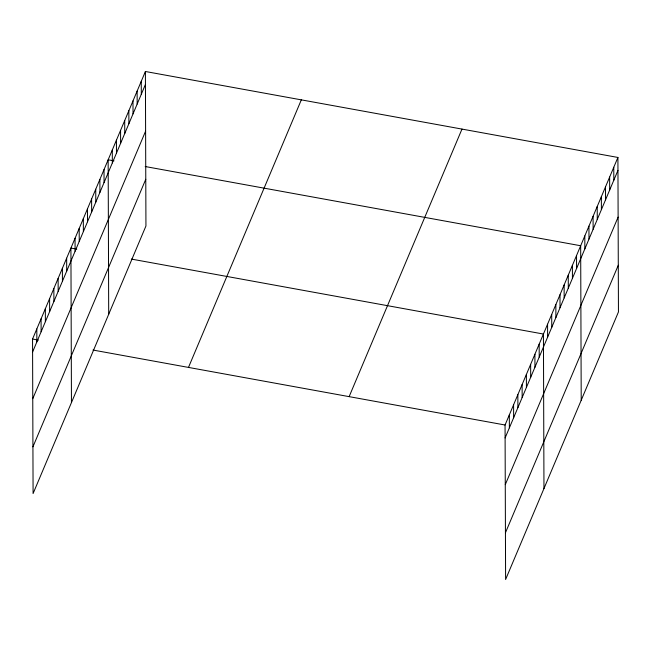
<?xml version="1.0" encoding="UTF-8"?>
<svg xmlns="http://www.w3.org/2000/svg" width="651" height="651" viewBox="0 0 651 651"><rect width="100%" height="100%" fill="white"/><g stroke="black" fill="none" stroke-linecap="round" stroke-linejoin="round"><path stroke-width="0.98" d="M145.401 71.496L145.938 225.995L33.087 493.548L32.55 339.049L145.401 71.496L617.913 157.452L618.45 311.951L505.599 579.504L505.062 425.005L617.913 157.452M32.599 351.988L145.442 84.435M32.762 398.705L145.604 131.152M32.924 446.838L145.775 179.277M188.481 367.416L301.323 99.863M349.131 396.646L461.982 129.085M505.111 437.944L617.954 170.391M505.274 484.661L618.116 217.1M505.436 532.787L618.287 265.234M114.006 160.854L108.156 159.788L108.701 314.287M145.189 166.526L580.668 245.744L581.213 400.243M76.769 249.146L70.918 248.08L71.455 402.578M131.339 259.074L543.43 334.036L543.967 488.535M32.55 339.049L38.401 340.115M92.971 350.043L505.062 425.005M613.771 167.258L613.82 180.197M609.637 177.072L609.678 190.011M605.495 186.886L605.544 199.824M601.361 196.692L601.402 209.63M597.219 206.505L597.268 219.444M593.085 216.311L593.126 229.25M588.943 226.125L588.992 239.063M584.81 235.931L584.85 248.869M576.534 255.558L576.574 268.497M572.392 265.364L572.441 278.303M568.258 275.178L568.307 288.116M564.124 284.983L564.165 297.922M559.982 294.797L560.031 307.736M555.848 304.603L555.889 317.542M551.706 314.417L551.755 327.355M547.572 324.231L547.613 337.169M539.166 344.143L539.215 357.082M534.902 354.25L534.951 367.188M530.638 364.365L530.687 377.303M526.382 374.471L526.423 387.41M522.118 384.578L522.159 397.517M517.854 394.685L517.895 407.624M513.59 404.792L513.631 417.73M509.326 414.899L509.375 427.837M141.259 81.31L141.308 94.249M137.125 91.116L137.166 104.054M132.983 100.929L133.032 113.868M128.849 110.735L128.89 123.674M124.707 120.549L124.756 133.488M120.573 130.355L120.614 143.293M116.431 140.168L116.48 153.107M112.297 149.982L112.338 162.921M104.022 169.602L104.062 182.54M99.88 179.407L99.928 192.346M95.746 189.221L95.787 202.16M91.604 199.035L91.653 211.974M87.47 208.841L87.511 221.779M83.328 218.655L83.377 231.593M79.194 228.46L79.235 241.399M75.052 238.274L75.101 251.213M66.654 258.195L66.703 271.133M62.39 268.302L62.439 281.24M58.126 278.408L58.175 291.347M53.862 288.515L53.911 301.454M49.606 298.622L49.647 311.56M45.342 308.729L45.383 321.667M41.078 318.835L41.119 331.774M36.814 328.942L36.855 341.881"/></g></svg>
